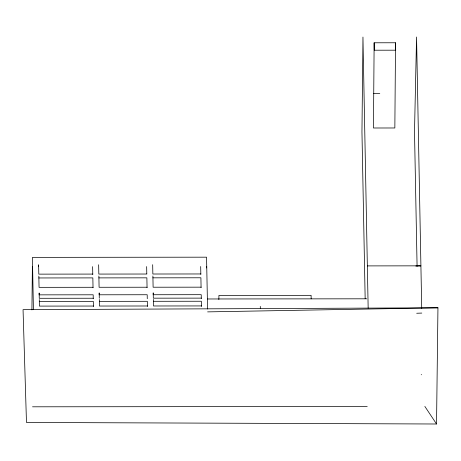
<?xml version="1.0" encoding="UTF-8"?>
<svg xmlns="http://www.w3.org/2000/svg" width="461" height="461" viewBox="0 0 461 461"><rect width="100%" height="100%" fill="white"/><g stroke="black" fill="none" stroke-linecap="round" stroke-linejoin="round"><path stroke-width="0.69" d="M31.924 309.913L32.477 257.371L206.563 257.18L207.559 309.003M32.529 406.809L367.227 406.469M38.603 266.7L38.626 264.821L38.805 274.139L92.828 274.082M206.672 267.945L206.684 266.516M374.142 42.787L373.45 127.997L394.847 127.979L395.538 42.769L374.142 42.787L374.286 50.214L395.682 50.191L395.538 42.769M436.532 423.999L437.95 307.798L23.05 309.659L26.479 422.455L436.532 423.999L424.852 406.412M218.86 299.627L218.923 295.432L311.094 295.334L311.158 298.82M421.798 313.077L416.704 313.255M207.611 311.878L437.95 307.798M421.221 374.712L421.596 374.712M367.308 265.899L420.905 265.841L415.793 266.02M146.857 274.024L98.833 274.076L98.654 264.758M200.881 273.961L152.856 274.013L152.677 264.7M38.822 277.96L92.845 277.897L93.036 287.75M98.85 277.891L146.875 277.839L147.065 287.693M152.879 277.833L200.898 277.781L201.088 287.635M93.082 287.284L39.058 287.341L38.839 276.081M147.111 287.226L99.086 287.278L98.873 276.018M201.134 287.168L153.11 287.22L152.896 275.96M93.295 298.238L39.266 298.296L39.168 292.983L39.145 294.856L93.174 294.798L93.249 298.786M201.348 298.123L153.323 298.175L153.219 292.862L153.202 294.735L201.227 294.683L201.301 298.67M207.559 298.976L366.737 298.803M39.271 301.419L93.301 301.361L93.399 306.611M99.299 301.356L147.324 301.304L147.422 306.553M153.329 301.298L201.348 301.246L201.451 306.496M93.445 306.046L39.416 306.104L39.294 299.546M147.468 305.989L99.449 306.041L99.322 299.483M201.497 305.931L153.473 305.983L153.346 299.42M373.6 93.393L379.783 93.502M421.717 308.236L416.554 37.001L414.502 131.817L417.084 266.268M368.16 308.109L362.957 37.059L361.954 131.881L365.158 298.642M260.292 306.381L260.332 308.49M200.685 266.521L200.835 274.404M146.656 266.585L146.794 273.748M147.272 298.728L147.197 294.74L99.173 294.792L99.196 292.919L99.299 298.232M92.632 266.642L92.782 274.52M32.604 266.706L33.428 309.706"/></g></svg>
